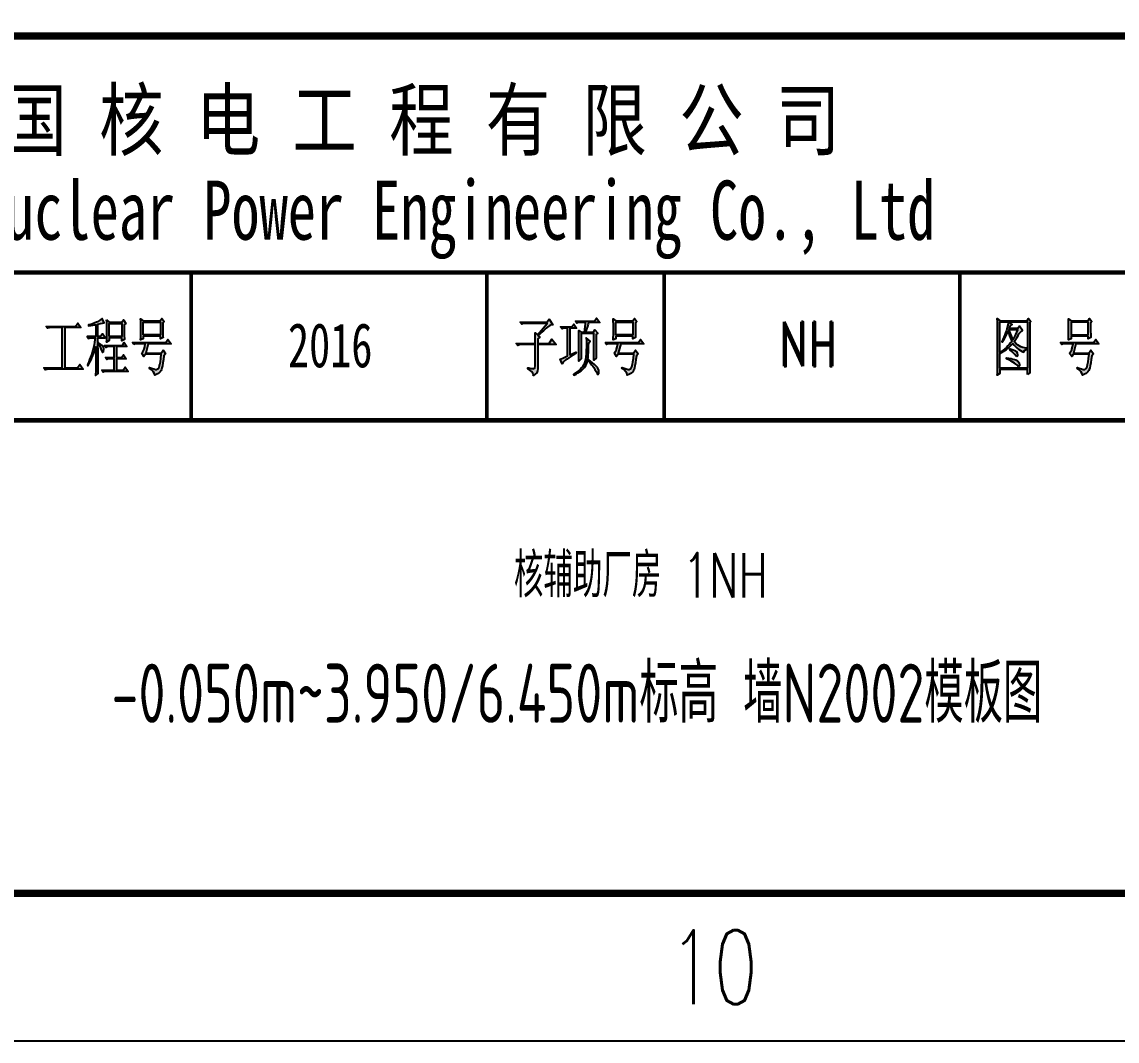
# Model space of a CAD drawing. Extents: x -383207 to 558143, y -95136 to 11777.
# Drawn here: x 365030 to 366883, y -93974 to -92249 of the extents above; entities that cross this region are included whole.
import ezdxf

# ---------------------------------------------------------------- set-up
doc = ezdxf.new("R2010")
doc.units = 0
doc.linetypes.add('CONTINOUS', pattern=[0])
doc.layers.get('0').update_dxf_attribs({"linetype": 'CONTINUOUS'})
for name, color, linetype in [('1', 7, 'CONTINUOUS'), ('B版云线202106', 2, 'CONTINUOUS'), ('TK', 4, 'CONTINUOUS'), ('图框', 4, 'CONTINOUS')]:
    doc.layers.add(name, color=color, linetype=linetype)
doc.styles.add('HZ', font='TXT.shx', dxfattribs={"width": 0.7, "bigfont": 'hz.shx'})
doc.styles.add('RH', font='romans.shx', dxfattribs={"width": 0.7, "bigfont": 'hz.shx'})
doc.styles.add('romand', font='romand.shx', dxfattribs={"width": 0.7, "height": 200, "bigfont": 'OCHINESE.shx'})
doc.styles.add('TSSD_Dimension', font='Tssdeng.shx', dxfattribs={"width": 0.7, "bigfont": 'tssdchn.shx'})
doc.styles.add('宋体', font='', dxfattribs={"width": 0.7})
doc.styles.get('宋体').set_extended_font_data('SimSun')

# ---------------------------------------------------------------- blocks, each defined once
blk = doc.blocks.new('tk1')
blk.add_lwpolyline([(46133.8, -541817.7), (82431.8, -541817.7), (82431.8, -562342.7), (46133.8, -562342.7)], close=True)
at = {"color": 4, "flags": 128}
blk.add_lwpolyline([(82683.8, -562592.7), (45508.8, -562592.7)], dxfattribs=at)
at = {"color": 0, "style": 'HZ', "width": 0.7}
blk.add_text('10', height=125, dxfattribs=at).set_placement((80592.1, -562530.2))

msp = doc.modelspace()

# ---------------------------------------------------------------- hatches: boundary and pattern name
at = {"layer": '1'}
h = msp.add_hatch(color=2, dxfattribs=at)
h.paths.add_polyline_path([(365102.9, -92766.6), (365130.3, -92766.6), (365125.1, -92759.2), (365121.3, -92764.5), (365071.5, -92764.5), (365073.8, -92767.8), (365076.7, -92766.9), (365079.7, -92766.6), (365098.5, -92766.6), (365098.5, -92834.9), (365067.4, -92834.9), (365069.7, -92838.3), (365072.6, -92837.3), (365075.5, -92837.1), (365134.1, -92837.1), (365128.5, -92829.1), (365124.5, -92834.9), (365102.9, -92834.9)])
h.paths.add_polyline_path([(365159.3, -92804), (365159.1, -92797), (365159.1, -92793.7), (365161.5, -92797.1), (365163.3, -92800.7), (365164.7, -92804.3), (365165.1, -92805.4), (365166.6, -92808.8), (365168.3, -92807.8), (365168.5, -92807.1), (365169.2, -92803.2), (365168.2, -92799.4), (365167.9, -92799.1), (365166, -92797), (365163.4, -92794.9), (365160.1, -92792.6), (365159.1, -92792), (365159.1, -92783.7), (365171.5, -92783.7), (365166.7, -92777.1), (365163.5, -92781.6), (365159.1, -92781.6), (365159.1, -92760.8), (365163.4, -92759.8), (365166.6, -92759), (365169, -92758.7), (365169.7, -92758.7), (365165.9, -92751.2), (365164.1, -92753), (365161.5, -92754.8), (365158.1, -92756.7), (365156.3, -92757.5), (365152.9, -92758.9), (365149.8, -92760.1), (365146.8, -92761.1), (365144.1, -92761.8), (365143.1, -92762), (365143.1, -92763.7), (365147.2, -92763.1), (365150.5, -92762.6), (365153.3, -92762), (365155.5, -92761.7), (365155.5, -92781.6), (365140.9, -92781.6), (365143.1, -92785), (365145.7, -92783.7), (365154.5, -92783.7), (365154, -92787.5), (365153.3, -92791.5), (365152.4, -92795.8), (365151.3, -92800.2), (365150.1, -92804.9), (365149.1, -92808.7), (365147.9, -92812.6), (365146.6, -92816.6), (365145, -92820.5), (365143.5, -92824.5), (365141.8, -92828.5), (365141.1, -92830), (365141.7, -92831.3), (365145.5, -92824.9), (365147.3, -92821.4), (365148.9, -92817.7), (365150.5, -92813.9), (365152, -92810), (365153.4, -92805.9), (365154.8, -92801.6), (365155.5, -92799.1), (365155.3, -92804.9), (365155.3, -92834.1), (365155.2, -92837.9), (365155.2, -92841.5), (365155.1, -92844.8), (365155.1, -92847.5), (365159.5, -92844.5), (365159.5, -92843), (365159.4, -92840.9), (365159.4, -92834.9), (365159.3, -92831.1)])
h.paths.add_polyline_path([(365203.5, -92762), (365206.1, -92759.5), (365202.1, -92753.7), (365199.5, -92757.5), (365178.1, -92757.5), (365173.7, -92753.7), (365173.8, -92758.1), (365173.8, -92758.1), (365174, -92762.6), (365174.1, -92767), (365174.1, -92776.5), (365174, -92781), (365174, -92785.4), (365173.8, -92789.8), (365173.7, -92791.2), (365177.9, -92788.7), (365177.9, -92783.7), (365199.7, -92783.7), (365199.7, -92789.2), (365203.7, -92787), (365203.7, -92784.5), (365203.6, -92781.2), (365203.6, -92777.1), (365203.5, -92772)])
h.paths.add_polyline_path([(365177.9, -92759.5), (365199.7, -92759.5), (365199.7, -92781.6), (365177.9, -92781.6)], flags=16)
h.paths.add_polyline_path([(365190.3, -92798.6), (365208.1, -92798.6), (365203.5, -92792), (365200.3, -92796.6), (365169.9, -92796.6), (365172.3, -92800), (365174.9, -92798.6), (365186.5, -92798.6), (365186.5, -92817), (365171.7, -92817), (365174.1, -92820.4), (365176.7, -92819.2), (365186.5, -92819.2), (365186.5, -92838.7), (365165.7, -92838.7), (365167.9, -92842.1), (365170.9, -92841.1), (365173.7, -92840.7), (365210.3, -92840.7), (365205.3, -92833.8), (365201.7, -92838.7), (365190.3, -92838.7), (365190.3, -92819.2), (365206.7, -92819.2), (365202.1, -92812.4), (365198.9, -92817), (365190.3, -92817)])
h.paths.add_polyline_path([(365268.8, -92773.3), (365268.8, -92759.2), (365271.1, -92756.2), (365267.1, -92751.2), (365264.4, -92755.4), (365235.5, -92755.4), (365231.2, -92752), (365231.4, -92756.3), (365231.4, -92760.7), (365231.5, -92765.2), (365231.5, -92774.2), (365231.4, -92778.7), (365231.4, -92783.1), (365231.2, -92787.3), (365231.2, -92787.5), (365235.5, -92785.4), (365235.5, -92781.2), (365264.7, -92781.2), (365264.7, -92785.8), (365269.1, -92783.2), (365268.9, -92780.9), (365268.9, -92777.5)])
h.paths.add_polyline_path([(365235.5, -92757.5), (365264.7, -92757.5), (365264.7, -92779.1), (365235.5, -92779.1)], flags=16)
h.paths.add_polyline_path([(365244, -92794.1), (365282.8, -92794.1), (365277.5, -92786.7), (365273.7, -92792), (365217.5, -92792), (365219.9, -92795.3), (365222.5, -92794.1), (365239.1, -92794.1), (365238.1, -92798.9), (365237.1, -92802.9), (365236.7, -92804.1), (365234.8, -92807.8), (365233.3, -92809.6), (365236.7, -92815.4), (365239.3, -92811.6), (365266.1, -92811.6), (365265.4, -92818.6), (365264.6, -92824.4), (365263.7, -92829), (365262.8, -92832.7), (365261.8, -92835.1), (365260.9, -92836.5), (365258.9, -92837.2), (365256.4, -92837.2), (365253.3, -92836.6), (365249.6, -92835.4), (365246.3, -92834.1), (365246.1, -92835.8), (365249.6, -92838.3), (365252.3, -92840.9), (365254.1, -92843.6), (365255, -92846.4), (365255.1, -92847), (365258.6, -92845.6), (365261.2, -92844.2), (365261.8, -92843.7), (365264.2, -92841.5), (365265.9, -92839.1), (365266.6, -92837.4), (365267.3, -92834.7), (365268.1, -92831), (365268.9, -92826.2), (365269.8, -92820.4), (365270.5, -92814.1), (365273.5, -92811.2), (365269.1, -92804.9), (365265.9, -92809.6), (365239.9, -92809.6)])
h = msp.add_hatch(color=2, dxfattribs=at)
h.paths.add_polyline_path([(365903.3, -92836.4), (365903.3, -92795.3), (365933.9, -92795.3), (365927.1, -92786.2), (365922.5, -92793.3), (365903.3, -92793.3), (365903.3, -92785.4), (365906.5, -92782.9), (365903.9, -92780.4), (365906.9, -92777.3), (365909.8, -92774.6), (365912.5, -92772), (365915, -92769.7), (365917.4, -92767.7), (365919.5, -92765.8), (365923.2, -92763.3), (365926.1, -92762.1), (365928.3, -92762), (365922.5, -92752.4), (365918.3, -92757.5), (365873.5, -92757.5), (365875.9, -92760.8), (365878.7, -92759.9), (365881.7, -92759.5), (365918.7, -92759.5), (365902.7, -92779.1), (365898.5, -92775.4), (365898.9, -92788.6), (365898.9, -92793.3), (365866.7, -92793.3), (365869.1, -92796.6), (365872.1, -92795.7), (365874.9, -92795.3), (365898.9, -92795.3), (365898.9, -92830.8), (365898.2, -92835.2), (365896.5, -92836.2), (365894.5, -92836), (365891.6, -92835.6), (365887.8, -92834.9), (365886.1, -92834.6), (365886.1, -92836.6), (365889.7, -92838.6), (365892.6, -92840.9), (365894.5, -92843.5), (365895.5, -92846.2), (365895.7, -92847.5), (365898.9, -92845.6), (365901.2, -92843.1), (365902.7, -92840)])
h.paths.add_polyline_path([(365976.4, -92776.6), (365997.9, -92776.6), (365997.9, -92821.7), (366002, -92818.3), (366001.9, -92813.7), (366001.7, -92804.9), (366001.7, -92778.3), (366004.4, -92775.8), (365999.7, -92770.4), (365997.1, -92774.6), (365983.9, -92774.6), (365985.6, -92769.1), (365987, -92764.6), (365988.2, -92760.9), (365989.1, -92758.1), (365989.2, -92757.9), (366007.8, -92757.9), (366002.6, -92750.7), (365998.8, -92755.8), (365966.7, -92755.8), (365969.1, -92759.2), (365972, -92758.2), (365974.9, -92757.9), (365983.9, -92757.9), (365983.7, -92760.9), (365983.3, -92765), (365982.7, -92770), (365982.2, -92774.6), (365976.7, -92774.6), (365972.3, -92771.3), (365972.4, -92775.4), (365972.5, -92779.7), (365972.5, -92788.6), (365972.6, -92793.2), (365972.6, -92802.8), (365972.5, -92807.7), (365972.5, -92812.2), (365972.4, -92816.4), (365972.4, -92820.5), (365972.3, -92823.3), (365976.4, -92819.5)])
h.paths.add_polyline_path([(365962.5, -92813.2), (365966.9, -92810.4), (365968.2, -92809.6), (365967.6, -92807.9), (365957.1, -92812.9), (365957.1, -92767.5), (365968.8, -92767.5), (365964.1, -92760.8), (365960.7, -92765.3), (365941.7, -92765.3), (365944.1, -92768.6), (365946.9, -92767.7), (365949.9, -92767.5), (365953.3, -92767.5), (365953.3, -92814.5), (365948.8, -92816.7), (365945.4, -92818.2), (365942.7, -92819.3), (365941.1, -92819.9), (365940.8, -92820), (365944.3, -92827.8), (365945.8, -92825.2), (365947.8, -92823.3), (365948.9, -92822.5), (365950.6, -92821.3), (365952.7, -92819.8), (365955.4, -92817.9), (365958.8, -92815.7)])
h.paths.add_polyline_path([(365987.2, -92822.8), (365987.7, -92820.2), (365988.2, -92816.9), (365988.5, -92813.1), (365988.9, -92808.6), (365989, -92803.6), (365989.1, -92798.2), (365989.2, -92792.5), (365991.8, -92789.5), (365985.1, -92784.1), (365985.2, -92788.8), (365985.2, -92797.8), (365985, -92806.6), (365984.8, -92810.7), (365984.4, -92815.8), (365983.5, -92820.4), (365982.6, -92824.4), (365981.3, -92827.9), (365980.2, -92830.4), (365978.7, -92832.7), (365976.9, -92834.9), (365974.6, -92837.3), (365971.9, -92839.7), (365968.8, -92842.1), (365965.4, -92844.4), (365963.3, -92845.8), (365964.1, -92847), (365967.8, -92845.1), (365971, -92843.2), (365973.8, -92841.3), (365976.4, -92839.6), (365978.7, -92837.7), (365979.9, -92836.6), (365982.2, -92833.9), (365984.1, -92830.7), (365985.8, -92827)])
h.paths.add_polyline_path([(365998.8, -92828.9), (365995.9, -92826.4), (365992.2, -92823.4), (365989.5, -92821.2), (365988.9, -92822.5), (365991.7, -92826.2), (365994.2, -92829.4), (365996.2, -92832.1), (365997.7, -92834.1), (365999.8, -92837.5), (366001.7, -92841), (366002.9, -92843.2), (366004.8, -92845.8), (366006.1, -92843.4), (366006.2, -92839.1), (366004.9, -92835.4), (366004.4, -92834.6), (366003.1, -92833), (366001.3, -92831.1)])
h.paths.add_polyline_path([(366068.2, -92773.3), (366068.2, -92759.2), (366070.5, -92756.2), (366066.4, -92751.2), (366063.8, -92755.4), (366035, -92755.4), (366030.6, -92752), (366030.7, -92756.3), (366030.9, -92760.7), (366030.9, -92778.7), (366030.7, -92783.1), (366030.6, -92787.3), (366030.6, -92787.5), (366035, -92785.4), (366035, -92781.2), (366064.1, -92781.2), (366064.1, -92785.8), (366068.4, -92783.2), (366068.3, -92780.9), (366068.3, -92777.5)])
h.paths.add_polyline_path([(366035, -92757.5), (366064.1, -92757.5), (366064.1, -92779.1), (366035, -92779.1)], flags=16)
h.paths.add_polyline_path([(366043.4, -92794.1), (366082.2, -92794.1), (366076.9, -92786.7), (366073.2, -92792), (366016.9, -92792), (366019.2, -92795.3), (366021.8, -92794.1), (366038.4, -92794.1), (366037.5, -92798.9), (366036.5, -92802.9), (366036.1, -92804.1), (366034.2, -92807.8), (366032.6, -92809.6), (366036.1, -92815.4), (366038.8, -92811.6), (366065.6, -92811.6), (366064.8, -92818.6), (366063.9, -92824.4), (366063.1, -92829), (366062.2, -92832.7), (366061.2, -92835.1), (366060.3, -92836.5), (366060, -92836.6), (366058.2, -92837.2), (366055.8, -92837.2), (366052.8, -92836.6), (366049, -92835.4), (366045.8, -92834.1), (366045.4, -92835.8), (366049, -92838.3), (366051.7, -92840.9), (366053.5, -92843.6), (366054.5, -92846.4), (366054.5, -92847), (366058, -92845.6), (366060.6, -92844.2), (366061.2, -92843.7), (366063.6, -92841.5), (366065.2, -92839.1), (366066, -92837.4), (366066.7, -92834.7), (366067.5, -92831), (366068.3, -92826.2), (366069.2, -92820.4), (366070, -92814.1), (366072.8, -92811.2), (366068.4, -92804.9), (366065.2, -92809.6), (366039.3, -92809.6)])
h = msp.add_hatch(color=2, dxfattribs=at)
h.paths.add_polyline_path([(366735.4, -92829.7), (366735.4, -92758.7), (366737.1, -92756.2), (366733.1, -92751.2), (366730.7, -92755), (366685, -92755), (366680.3, -92751.2), (366680.5, -92756), (366680.6, -92760.5), (366680.6, -92839), (366680.5, -92843.4), (366680.3, -92847), (366684.7, -92844.5), (366684.7, -92837.4), (366731.3, -92837.4), (366731.3, -92846.2), (366735.7, -92842.9), (366735.5, -92838.7), (366735.5, -92834.3)])
h.paths.add_polyline_path([(366684.7, -92810.4), (366687.7, -92808.8), (366690.5, -92807.2), (366693.4, -92805.4), (366696.1, -92803.4), (366698.7, -92801.3), (366701.3, -92798.9), (366703.9, -92796.4), (366706.4, -92793.8), (366706.8, -92793.3), (366709.2, -92796.3), (366711.5, -92799), (366714, -92801.5), (366716.6, -92803.6), (366719.4, -92805.5), (366722.3, -92807.1), (366724.9, -92808.3), (366726.2, -92805.4), (366729, -92803.4), (366730.1, -92802.9), (366730.1, -92801.3), (366726.6, -92800.8), (366723.4, -92800.1), (366720.3, -92799), (366717.5, -92797.6), (366714.8, -92795.9), (366712.5, -92793.8), (366710.2, -92791.4), (366709.2, -92790), (366711.6, -92786.2), (366713.8, -92782.8), (366715.7, -92779.7), (366717, -92777.4), (366719.4, -92774.2), (366721.8, -92772.1), (366722.9, -92771.6), (366717.9, -92764.1), (366715.3, -92768.3), (366700.7, -92768.3), (366702.4, -92764.6), (366703, -92763.7), (366705.4, -92761.2), (366699.8, -92757), (366731.3, -92757), (366731.3, -92835.4), (366684.7, -92835.4)], flags=16)
h.paths.add_polyline_path([(366695.8, -92819.5), (366695.8, -92817.9), (366703.6, -92819), (366706.9, -92819.8), (366709.6, -92820.5), (366712, -92821.2), (366713.8, -92822), (366715.4, -92823.3), (366717.5, -92826.3), (366717.9, -92830), (366717.7, -92831.4), (366716.4, -92832.7), (366713.8, -92830.4), (366713.3, -92829.7), (366711.6, -92828.2), (366709.4, -92826.5), (366706.7, -92824.9), (366703.6, -92823.1), (366699.9, -92821.3)], flags=0)
h.paths.add_polyline_path([(366684.7, -92808.7), (366684.7, -92757), (366699.2, -92757), (366698.8, -92760.1), (366697.9, -92764.1), (366696.5, -92769), (366695.8, -92771.3), (366694.5, -92775.2), (366692.9, -92779.1), (366691.4, -92782.9), (366689.7, -92786.7), (366687.9, -92790.3), (366688.8, -92791.2), (366690.8, -92788.1), (366692.8, -92784.8), (366694.7, -92781.3), (366696.6, -92777.7), (366698.2, -92773.9), (366698.7, -92772.9), (366699.7, -92776.7), (366701, -92780.6), (366702.5, -92784.5), (366704.2, -92788.6), (366704.8, -92790), (366702.9, -92792.5), (366700.7, -92795), (366698.4, -92797.5), (366695.9, -92800), (366693.1, -92802.3), (366690.3, -92804.6), (366687.2, -92807)], flags=16)
h.paths.add_polyline_path([(366701.6, -92804.1), (366701.9, -92802.4), (366703.6, -92802.9), (366707.1, -92804.2), (366710, -92805.4), (366712.1, -92806.6), (366714.1, -92809.2), (366714.4, -92813.2), (366713.4, -92816), (366711.5, -92814.1), (366710, -92812.2), (366707.9, -92809.8), (366705, -92807.2)], flags=0)
h.paths.add_polyline_path([(366706.8, -92786.7), (366705.2, -92783.9), (366703.6, -92780.6), (366702, -92776.7), (366700.4, -92772.1), (366699.8, -92770.4), (366715.3, -92770.4), (366713.5, -92774.6), (366711.6, -92778.4), (366709.9, -92781.8), (366708, -92785)], flags=16)
h.paths.add_polyline_path([(366838.3, -92773.3), (366838.3, -92759.2), (366840.5, -92756.2), (366836.5, -92751.2), (366833.9, -92755.4), (366805.1, -92755.4), (366800.7, -92752), (366800.8, -92756.3), (366800.9, -92760.7), (366800.9, -92778.7), (366800.8, -92783.1), (366800.7, -92787.3), (366800.7, -92787.5), (366805.1, -92785.4), (366805.1, -92781.2), (366834.1, -92781.2), (366834.1, -92785.8), (366838.5, -92783.2), (366838.4, -92780.9), (366838.4, -92777.5)])
h.paths.add_polyline_path([(366805.1, -92757.5), (366834.1, -92757.5), (366834.1, -92779.1), (366805.1, -92779.1)], flags=16)
h.paths.add_polyline_path([(366813.5, -92794.1), (366852.3, -92794.1), (366847.1, -92786.7), (366843.3, -92792), (366786.9, -92792), (366789.3, -92795.3), (366791.9, -92794.1), (366808.5, -92794.1), (366807.6, -92798.9), (366806.6, -92802.9), (366806.2, -92804.1), (366804.3, -92807.8), (366802.7, -92809.6), (366806.2, -92815.4), (366808.9, -92811.6), (366835.7, -92811.6), (366834.9, -92818.6), (366834, -92824.4), (366833.2, -92829), (366832.2, -92832.7), (366831.3, -92835.1), (366830.3, -92836.5), (366828.3, -92837.2), (366825.8, -92837.2), (366822.9, -92836.6), (366819.1, -92835.4), (366815.9, -92834.1), (366815.5, -92835.8), (366819.1, -92838.3), (366821.8, -92840.9), (366823.6, -92843.6), (366824.5, -92846.4), (366824.5, -92847), (366828.1, -92845.6), (366830.7, -92844.2), (366831.3, -92843.7), (366833.7, -92841.5), (366835.3, -92839.1), (366836, -92837.4), (366836.8, -92834.7), (366837.6, -92831), (366838.4, -92826.2), (366839.2, -92820.4), (366840.1, -92814.1), (366842.9, -92811.2), (366838.5, -92804.9), (366835.3, -92809.6), (366809.5, -92809.6)])

# ---------------------------------------------------------------- linework, layer by layer
msp.add_lwpolyline([(331042, -72948.5), (368217, -72948.5), (368217, -93973.5), (331042, -93973.5)], close=True)
at = {"layer": '1', "color": 2}
msp.add_line((367967, -93723.5), (363466.8, -93723.5), dxfattribs=at)
msp.add_line((367967, -93723.5), (363466.8, -93723.5), dxfattribs=at)
at = {"layer": '1', "color": 2, "const_width": 12.5}
for points in [[(363466.8, -93723.5), (367967, -93723.5), (367967, -90429.3), (363466.8, -90429.3)], [(363466.8, -92273.5), (367967, -92273.5), (367967, -93723.5), (363466.8, -93723.5)]]:
    msp.add_lwpolyline(points, close=True, dxfattribs=at)
at = {"layer": '1', "color": 2}
for points, const_width in [([(363466.8, -92673.5), (367967, -92673.5)], 7.5), ([(365316.9, -92673.5), (365316.9, -92923.5)], 6.25), ([(365816.9, -92673.5), (365816.9, -92923.5)], 6.25), ([(366116.9, -92673.5), (366116.9, -92923.5)], 6.25), ([(366616.9, -92673.5), (366616.9, -92923.5)], 6.25), ([(365016.8, -92923.5), (367967, -92923.5)], 7.5)]:
    msp.add_lwpolyline(points, dxfattribs=dict(at, const_width=const_width))
for points in [[(365075.5, -92837.1), (365072.6, -92837.3), (365069.7, -92838.3), (365067.4, -92834.9), (365098.5, -92834.9), (365098.5, -92766.6), (365079.7, -92766.6), (365076.7, -92766.9), (365073.8, -92767.8), (365071.5, -92764.5), (365121.3, -92764.5), (365125.1, -92759.2), (365130.3, -92766.6), (365102.9, -92766.6), (365102.9, -92834.9), (365124.5, -92834.9), (365128.5, -92829.1), (365134.1, -92837.1)], [(365164.7, -92804.3), (365165.1, -92805.4), (365166.6, -92808.8), (365168.3, -92807.8), (365168.5, -92807.1), (365169.2, -92803.2), (365168.2, -92799.4), (365167.9, -92799.1), (365166, -92797), (365163.4, -92794.9), (365160.1, -92792.6), (365159.1, -92792), (365159.1, -92783.7), (365171.5, -92783.7), (365166.7, -92777.1), (365163.5, -92781.6), (365159.1, -92781.6), (365159.1, -92760.8), (365163.4, -92759.8), (365166.6, -92759), (365169, -92758.7), (365169.7, -92758.7), (365165.9, -92751.2), (365164.1, -92753), (365161.5, -92754.8), (365158.1, -92756.7), (365156.3, -92757.5), (365152.9, -92758.9), (365149.8, -92760.1), (365146.8, -92761.1), (365144.1, -92761.8), (365143.1, -92762), (365143.1, -92763.7), (365147.2, -92763.1), (365150.5, -92762.6), (365153.3, -92762), (365155.5, -92761.7), (365155.5, -92781.6), (365140.9, -92781.6), (365143.1, -92785), (365145.7, -92783.7), (365154.5, -92783.7), (365154, -92787.5), (365153.3, -92791.5), (365152.4, -92795.8), (365151.3, -92800.2), (365150.1, -92804.9), (365149.1, -92808.7), (365147.9, -92812.6), (365146.6, -92816.6), (365145, -92820.5), (365143.5, -92824.5), (365141.8, -92828.5), (365141.1, -92830), (365141.7, -92831.3), (365145.5, -92824.9), (365147.3, -92821.4), (365148.9, -92817.7), (365150.5, -92813.9), (365152, -92810), (365153.4, -92805.9), (365154.8, -92801.6), (365155.5, -92799.1), (365155.3, -92804.9), (365155.3, -92834.1), (365155.2, -92837.9), (365155.2, -92841.5), (365155.1, -92844.8), (365155.1, -92847.5), (365159.5, -92844.5), (365159.5, -92843), (365159.4, -92840.9), (365159.4, -92834.9), (365159.3, -92831.1), (365159.3, -92804), (365159.1, -92797), (365159.1, -92793.7), (365161.5, -92797.1), (365163.3, -92800.7)], [(365177.9, -92781.6), (365177.9, -92759.5), (365199.7, -92759.5), (365199.7, -92781.6)], [(365235.5, -92755.4), (365264.4, -92755.4), (365267.1, -92751.2), (365271.1, -92756.2), (365268.8, -92759.2), (365268.8, -92773.3), (365268.9, -92777.5), (365268.9, -92780.9), (365269.1, -92783.2), (365264.7, -92785.8), (365264.7, -92781.2), (365235.5, -92781.2), (365235.5, -92785.4), (365231.2, -92787.5), (365231.2, -92787.3), (365231.4, -92783.1), (365231.4, -92778.7), (365231.5, -92774.2), (365231.5, -92765.2), (365231.4, -92760.7), (365231.4, -92756.3), (365231.2, -92752)], [(365235.5, -92779.1), (365235.5, -92757.5), (365264.7, -92757.5), (365264.7, -92779.1)], [(365919.5, -92765.8), (365917.4, -92767.7), (365915, -92769.7), (365912.5, -92772), (365909.8, -92774.6), (365906.9, -92777.3), (365903.9, -92780.4), (365906.5, -92782.9), (365903.3, -92785.4), (365903.3, -92793.3), (365922.5, -92793.3), (365927.1, -92786.2), (365933.9, -92795.3), (365903.3, -92795.3), (365903.3, -92836.4), (365902.7, -92840), (365901.2, -92843.1), (365898.9, -92845.6), (365895.7, -92847.5), (365895.5, -92846.2), (365894.5, -92843.5), (365892.6, -92840.9), (365889.7, -92838.6), (365886.1, -92836.6), (365886.1, -92834.6), (365887.8, -92834.9), (365891.6, -92835.6), (365894.5, -92836), (365896.5, -92836.2), (365898.2, -92835.2), (365898.9, -92830.8), (365898.9, -92795.3), (365874.9, -92795.3), (365872.1, -92795.7), (365869.1, -92796.6), (365866.7, -92793.3), (365898.9, -92793.3), (365898.9, -92788.6), (365898.5, -92775.4), (365902.7, -92779.1), (365918.7, -92759.5), (365881.7, -92759.5), (365878.7, -92759.9), (365875.9, -92760.8), (365873.5, -92757.5), (365918.3, -92757.5), (365922.5, -92752.4), (365928.3, -92762), (365926.1, -92762.1), (365923.2, -92763.3)], [(365947.8, -92823.3), (365945.8, -92825.2), (365944.3, -92827.8), (365940.8, -92820), (365941.1, -92819.9), (365942.7, -92819.3), (365945.4, -92818.2), (365948.8, -92816.7), (365953.3, -92814.5), (365953.3, -92767.5), (365949.9, -92767.5), (365946.9, -92767.7), (365944.1, -92768.6), (365941.7, -92765.3), (365960.7, -92765.3), (365964.1, -92760.8), (365968.8, -92767.5), (365957.1, -92767.5), (365957.1, -92812.9), (365967.6, -92807.9), (365968.2, -92809.6), (365966.9, -92810.4), (365962.5, -92813.2), (365958.8, -92815.7), (365955.4, -92817.9), (365952.7, -92819.8), (365950.6, -92821.3), (365948.9, -92822.5)], [(365972.4, -92816.4), (365972.5, -92812.2), (365972.5, -92807.7), (365972.6, -92802.8), (365972.6, -92793.2), (365972.5, -92788.6), (365972.5, -92779.7), (365972.4, -92775.4), (365972.3, -92771.3), (365976.7, -92774.6), (365982.2, -92774.6), (365982.7, -92770), (365983.3, -92765), (365983.7, -92760.9), (365983.9, -92757.9), (365974.9, -92757.9), (365972, -92758.2), (365969.1, -92759.2), (365966.7, -92755.8), (365998.8, -92755.8), (366002.6, -92750.7), (366007.8, -92757.9), (365989.2, -92757.9), (365989.1, -92758.1), (365988.2, -92760.9), (365987, -92764.6), (365985.6, -92769.1), (365983.9, -92774.6), (365997.1, -92774.6), (365999.7, -92770.4), (366004.4, -92775.8), (366001.7, -92778.3), (366001.7, -92804.9), (366001.9, -92813.7), (366002, -92818.3), (365997.9, -92821.7), (365997.9, -92776.6), (365976.4, -92776.6), (365976.4, -92819.5), (365972.3, -92823.3), (365972.4, -92820.5)], [(366063.8, -92755.4), (366066.4, -92751.2), (366070.5, -92756.2), (366068.2, -92759.2), (366068.2, -92773.3), (366068.3, -92777.5), (366068.3, -92780.9), (366068.4, -92783.2), (366064.1, -92785.8), (366064.1, -92781.2), (366035, -92781.2), (366035, -92785.4), (366030.6, -92787.5), (366030.6, -92787.3), (366030.7, -92783.1), (366030.9, -92778.7), (366030.9, -92760.7), (366030.7, -92756.3), (366030.6, -92752), (366035, -92755.4)], [(366035, -92779.1), (366035, -92757.5), (366064.1, -92757.5), (366064.1, -92779.1)], [(366731.3, -92846.2), (366731.3, -92837.4), (366684.7, -92837.4), (366684.7, -92844.5), (366680.3, -92847), (366680.5, -92843.4), (366680.6, -92839), (366680.6, -92760.5), (366680.5, -92756), (366680.3, -92751.2), (366685, -92755), (366730.7, -92755), (366733.1, -92751.2), (366737.1, -92756.2), (366735.4, -92758.7), (366735.4, -92829.7), (366735.5, -92834.3), (366735.5, -92838.7), (366735.7, -92842.9)], [(366716.6, -92803.6), (366719.4, -92805.5), (366722.3, -92807.1), (366724.9, -92808.3), (366726.2, -92805.4), (366729, -92803.4), (366730.1, -92802.9), (366730.1, -92801.3), (366726.6, -92800.8), (366723.4, -92800.1), (366720.3, -92799), (366717.5, -92797.6), (366714.8, -92795.9), (366712.5, -92793.8), (366710.2, -92791.4), (366709.2, -92790), (366711.6, -92786.2), (366713.8, -92782.8), (366715.7, -92779.7), (366717, -92777.4), (366719.4, -92774.2), (366721.8, -92772.1), (366722.9, -92771.6), (366717.9, -92764.1), (366715.3, -92768.3), (366700.7, -92768.3), (366702.4, -92764.6), (366703, -92763.7), (366705.4, -92761.2), (366699.8, -92757), (366731.3, -92757), (366731.3, -92835.4), (366684.7, -92835.4), (366684.7, -92810.4), (366687.7, -92808.8), (366690.5, -92807.2), (366693.4, -92805.4), (366696.1, -92803.4), (366698.7, -92801.3), (366701.3, -92798.9), (366703.9, -92796.4), (366706.4, -92793.8), (366706.8, -92793.3), (366709.2, -92796.3), (366711.5, -92799), (366714, -92801.5)], [(366699.7, -92776.7), (366701, -92780.6), (366702.5, -92784.5), (366704.2, -92788.6), (366704.8, -92790), (366702.9, -92792.5), (366700.7, -92795), (366698.4, -92797.5), (366695.9, -92800), (366693.1, -92802.3), (366690.3, -92804.6), (366687.2, -92807), (366684.7, -92808.7), (366684.7, -92757), (366699.2, -92757), (366698.8, -92760.1), (366697.9, -92764.1), (366696.5, -92769), (366695.8, -92771.3), (366694.5, -92775.2), (366692.9, -92779.1), (366691.4, -92782.9), (366689.7, -92786.7), (366687.9, -92790.3), (366688.8, -92791.2), (366690.8, -92788.1), (366692.8, -92784.8), (366694.7, -92781.3), (366696.6, -92777.7), (366698.2, -92773.9), (366698.7, -92772.9)], [(366833.9, -92755.4), (366836.5, -92751.2), (366840.5, -92756.2), (366838.3, -92759.2), (366838.3, -92773.3), (366838.4, -92777.5), (366838.4, -92780.9), (366838.5, -92783.2), (366834.1, -92785.8), (366834.1, -92781.2), (366805.1, -92781.2), (366805.1, -92785.4), (366800.7, -92787.5), (366800.7, -92787.3), (366800.8, -92783.1), (366800.9, -92778.7), (366800.9, -92760.7), (366800.8, -92756.3), (366800.7, -92752), (366805.1, -92755.4)], [(366834.1, -92779.1), (366834.1, -92757.5), (366805.1, -92757.5), (366805.1, -92779.1)], [(366708, -92785), (366709.9, -92781.8), (366711.6, -92778.4), (366713.5, -92774.6), (366715.3, -92770.4), (366699.8, -92770.4), (366700.4, -92772.1), (366702, -92776.7), (366703.6, -92780.6), (366705.2, -92783.9), (366706.8, -92786.7)], [(365190.3, -92817), (365198.9, -92817), (365202.1, -92812.4), (365206.7, -92819.2), (365190.3, -92819.2), (365190.3, -92838.7), (365201.7, -92838.7), (365205.3, -92833.8), (365210.3, -92840.7), (365173.7, -92840.7), (365170.9, -92841.1), (365167.9, -92842.1), (365165.7, -92838.7), (365186.5, -92838.7), (365186.5, -92819.2), (365176.7, -92819.2), (365174.1, -92820.4), (365171.7, -92817), (365186.5, -92817), (365186.5, -92798.6), (365174.9, -92798.6), (365172.3, -92800), (365169.9, -92796.6), (365200.3, -92796.6), (365203.5, -92792), (365208.1, -92798.6), (365190.3, -92798.6)], [(365219.9, -92795.3), (365217.5, -92792), (365273.7, -92792), (365277.5, -92786.7), (365282.8, -92794.1), (365244, -92794.1), (365239.9, -92809.6), (365265.9, -92809.6), (365269.1, -92804.9), (365273.5, -92811.2), (365270.5, -92814.1), (365269.8, -92820.4), (365268.9, -92826.2), (365268.1, -92831), (365267.3, -92834.7), (365266.6, -92837.4), (365265.9, -92839.1), (365264.2, -92841.5), (365261.8, -92843.7), (365261.2, -92844.2), (365258.6, -92845.6), (365255.1, -92847), (365255, -92846.4), (365254.1, -92843.6), (365252.3, -92840.9), (365249.6, -92838.3), (365246.1, -92835.8), (365246.3, -92834.1), (365249.6, -92835.4), (365253.3, -92836.6), (365256.4, -92837.2), (365258.9, -92837.2), (365260.6, -92836.6), (365260.9, -92836.5), (365261.8, -92835.1), (365262.8, -92832.7), (365263.7, -92829), (365264.6, -92824.4), (365265.4, -92818.6), (365266.1, -92811.6), (365239.3, -92811.6), (365236.7, -92815.4), (365233.3, -92809.6), (365234.8, -92807.8), (365236.7, -92804.1), (365237.1, -92802.9), (365238.1, -92798.9), (365239.1, -92794.1), (365222.5, -92794.1)], [(365979.9, -92836.6), (365982.2, -92833.9), (365984.1, -92830.7), (365985.8, -92827), (365987.2, -92822.8), (365987.7, -92820.2), (365988.2, -92816.9), (365988.5, -92813.1), (365988.9, -92808.6), (365989, -92803.6), (365989.1, -92798.2), (365989.2, -92792.5), (365991.8, -92789.5), (365985.1, -92784.1), (365985.2, -92788.8), (365985.2, -92797.8), (365985, -92806.6), (365984.8, -92810.7), (365984.4, -92815.8), (365983.5, -92820.4), (365982.6, -92824.4), (365981.3, -92827.9), (365980.2, -92830.4), (365978.7, -92832.7), (365976.9, -92834.9), (365974.6, -92837.3), (365971.9, -92839.7), (365968.8, -92842.1), (365965.4, -92844.4), (365963.3, -92845.8), (365964.1, -92847), (365967.8, -92845.1), (365971, -92843.2), (365973.8, -92841.3), (365976.4, -92839.6), (365978.7, -92837.7)], [(366016.9, -92792), (366073.2, -92792), (366076.9, -92786.7), (366082.2, -92794.1), (366043.4, -92794.1), (366039.3, -92809.6), (366065.2, -92809.6), (366068.4, -92804.9), (366072.8, -92811.2), (366070, -92814.1), (366069.2, -92820.4), (366068.3, -92826.2), (366067.5, -92831), (366066.7, -92834.7), (366066, -92837.4), (366065.2, -92839.1), (366063.6, -92841.5), (366061.2, -92843.7), (366060.6, -92844.2), (366058, -92845.6), (366054.5, -92847), (366054.5, -92846.4), (366053.5, -92843.6), (366051.7, -92840.9), (366049, -92838.3), (366045.4, -92835.8), (366045.8, -92834.1), (366049, -92835.4), (366052.8, -92836.6), (366055.8, -92837.2), (366058.2, -92837.2), (366060, -92836.6), (366060.3, -92836.5), (366061.2, -92835.1), (366062.2, -92832.7), (366063.1, -92829), (366063.9, -92824.4), (366064.8, -92818.6), (366065.6, -92811.6), (366038.8, -92811.6), (366036.1, -92815.4), (366032.6, -92809.6), (366034.2, -92807.8), (366036.1, -92804.1), (366036.5, -92802.9), (366037.5, -92798.9), (366038.4, -92794.1), (366021.8, -92794.1), (366019.2, -92795.3)], [(366786.9, -92792), (366843.3, -92792), (366847.1, -92786.7), (366852.3, -92794.1), (366813.5, -92794.1), (366809.5, -92809.6), (366835.3, -92809.6), (366838.5, -92804.9), (366842.9, -92811.2), (366840.1, -92814.1), (366839.2, -92820.4), (366838.4, -92826.2), (366837.6, -92831), (366836.8, -92834.7), (366836, -92837.4), (366835.3, -92839.1), (366833.7, -92841.5), (366831.3, -92843.7), (366830.7, -92844.2), (366828.1, -92845.6), (366824.5, -92847), (366824.5, -92846.4), (366823.6, -92843.6), (366821.8, -92840.9), (366819.1, -92838.3), (366815.5, -92835.8), (366815.9, -92834.1), (366819.1, -92835.4), (366822.9, -92836.6), (366825.8, -92837.2), (366828.3, -92837.2), (366830.1, -92836.6), (366830.3, -92836.5), (366831.3, -92835.1), (366832.2, -92832.7), (366833.2, -92829), (366834, -92824.4), (366834.9, -92818.6), (366835.7, -92811.6), (366808.9, -92811.6), (366806.2, -92815.4), (366802.7, -92809.6), (366804.3, -92807.8), (366806.2, -92804.1), (366806.6, -92802.9), (366807.6, -92798.9), (366808.5, -92794.1), (366791.9, -92794.1), (366789.3, -92795.3)], [(366716.4, -92832.7), (366713.8, -92830.4), (366713.3, -92829.7), (366711.6, -92828.2), (366709.4, -92826.5), (366706.7, -92824.9), (366703.6, -92823.1), (366699.9, -92821.3), (366695.8, -92819.5), (366695.8, -92817.9), (366703.6, -92819), (366706.9, -92819.8), (366709.6, -92820.5), (366712, -92821.2), (366713.8, -92822), (366715.4, -92823.3), (366717.5, -92826.3), (366717.9, -92830), (366717.7, -92831.4)], [(366713.4, -92816), (366711.5, -92814.1), (366710, -92812.2), (366707.9, -92809.8), (366705, -92807.2), (366701.6, -92804.1), (366701.9, -92802.4), (366703.6, -92802.9), (366707.1, -92804.2), (366710, -92805.4), (366712.1, -92806.6), (366714.1, -92809.2), (366714.4, -92813.2)], [(365994.2, -92829.4), (365996.2, -92832.1), (365997.7, -92834.1), (365999.8, -92837.5), (366001.7, -92841), (366002.9, -92843.2), (366004.8, -92845.8), (366006.1, -92843.4), (366006.1, -92843.2), (366006.2, -92839.1), (366004.9, -92835.4), (366004.4, -92834.6), (366003.1, -92833), (366001.3, -92831.1), (365998.8, -92828.9), (365995.9, -92826.4), (365992.2, -92823.4), (365989.5, -92821.2), (365988.9, -92822.5), (365991.7, -92826.2)]]:
    msp.add_lwpolyline(points, close=True, dxfattribs=at)
for points in [[(365173.8, -92758.1), (365173.7, -92753.7)], [(365173.7, -92753.7), (365178.1, -92757.5), (365199.5, -92757.5), (365202.1, -92753.7), (365206.1, -92759.5), (365203.5, -92762), (365203.5, -92772), (365203.6, -92777.1), (365203.6, -92781.2), (365203.7, -92784.5), (365203.7, -92787), (365199.7, -92789.2), (365199.7, -92783.7), (365177.9, -92783.7), (365177.9, -92788.7), (365173.7, -92791.2), (365173.8, -92789.8), (365174, -92785.4), (365174, -92781), (365174.1, -92776.5), (365174.1, -92767), (365174, -92762.6), (365173.8, -92758.1)]]:
    msp.add_lwpolyline(points, dxfattribs=at)
at = {"layer": '图框', "color": 2}
msp.add_line((367967, -93723.5), (363466.8, -93723.5), dxfattribs=at)

# ---------------------------------------------------------------- block references
at = {"layer": 'B版云线202106'}
msp.add_blockref('tk1', (285533.2, 468619.2), dxfattribs=at)

# ---------------------------------------------------------------- texts
at = {"color": 2, "linetype": 'Continuous', "insert": (365551.9, -92796.9), "char_height": 75, "attachment_point": 5, "style": '宋体'}
msp.add_mtext_dynamic_manual_height_columns('2016', width=432.741, gutter_width=25, heights=[0], dxfattribs=at)
at = {"layer": '1', "color": 2, "style": '宋体'}
for s, width, p in [('中 国 核 电 工 程 有 限 公 司', 0.8, (364833.8, -92465.2)), ('China Nuclear Power Engineering Co., Ltd', 0.7, (364670.5, -92617.9))]:
    msp.add_text(s, height=100.005, dxfattribs=dict(at, width=width)).set_placement(p)
at = {"layer": 'TK', "color": 2, "style": 'romand', "width": 0.7}
msp.add_text('NH', height=75, dxfattribs=at).set_placement((366311, -92831.9))
at = {"layer": 'TK', "color": 1, "width": 0.7}
for s, height, style, p in [('核辅助厂房 1NH ', 75, 'RH', (365862.7, -93222.9)), ('-0.050m~3.950/6.450m标高 墙N2002模板图', 100.005, 'TSSD_Dimension', (365182, -93435.1))]:
    msp.add_text(s, height=height, dxfattribs=dict(at, style=style)).set_placement(p)

doc.saveas('drawing.dxf')
